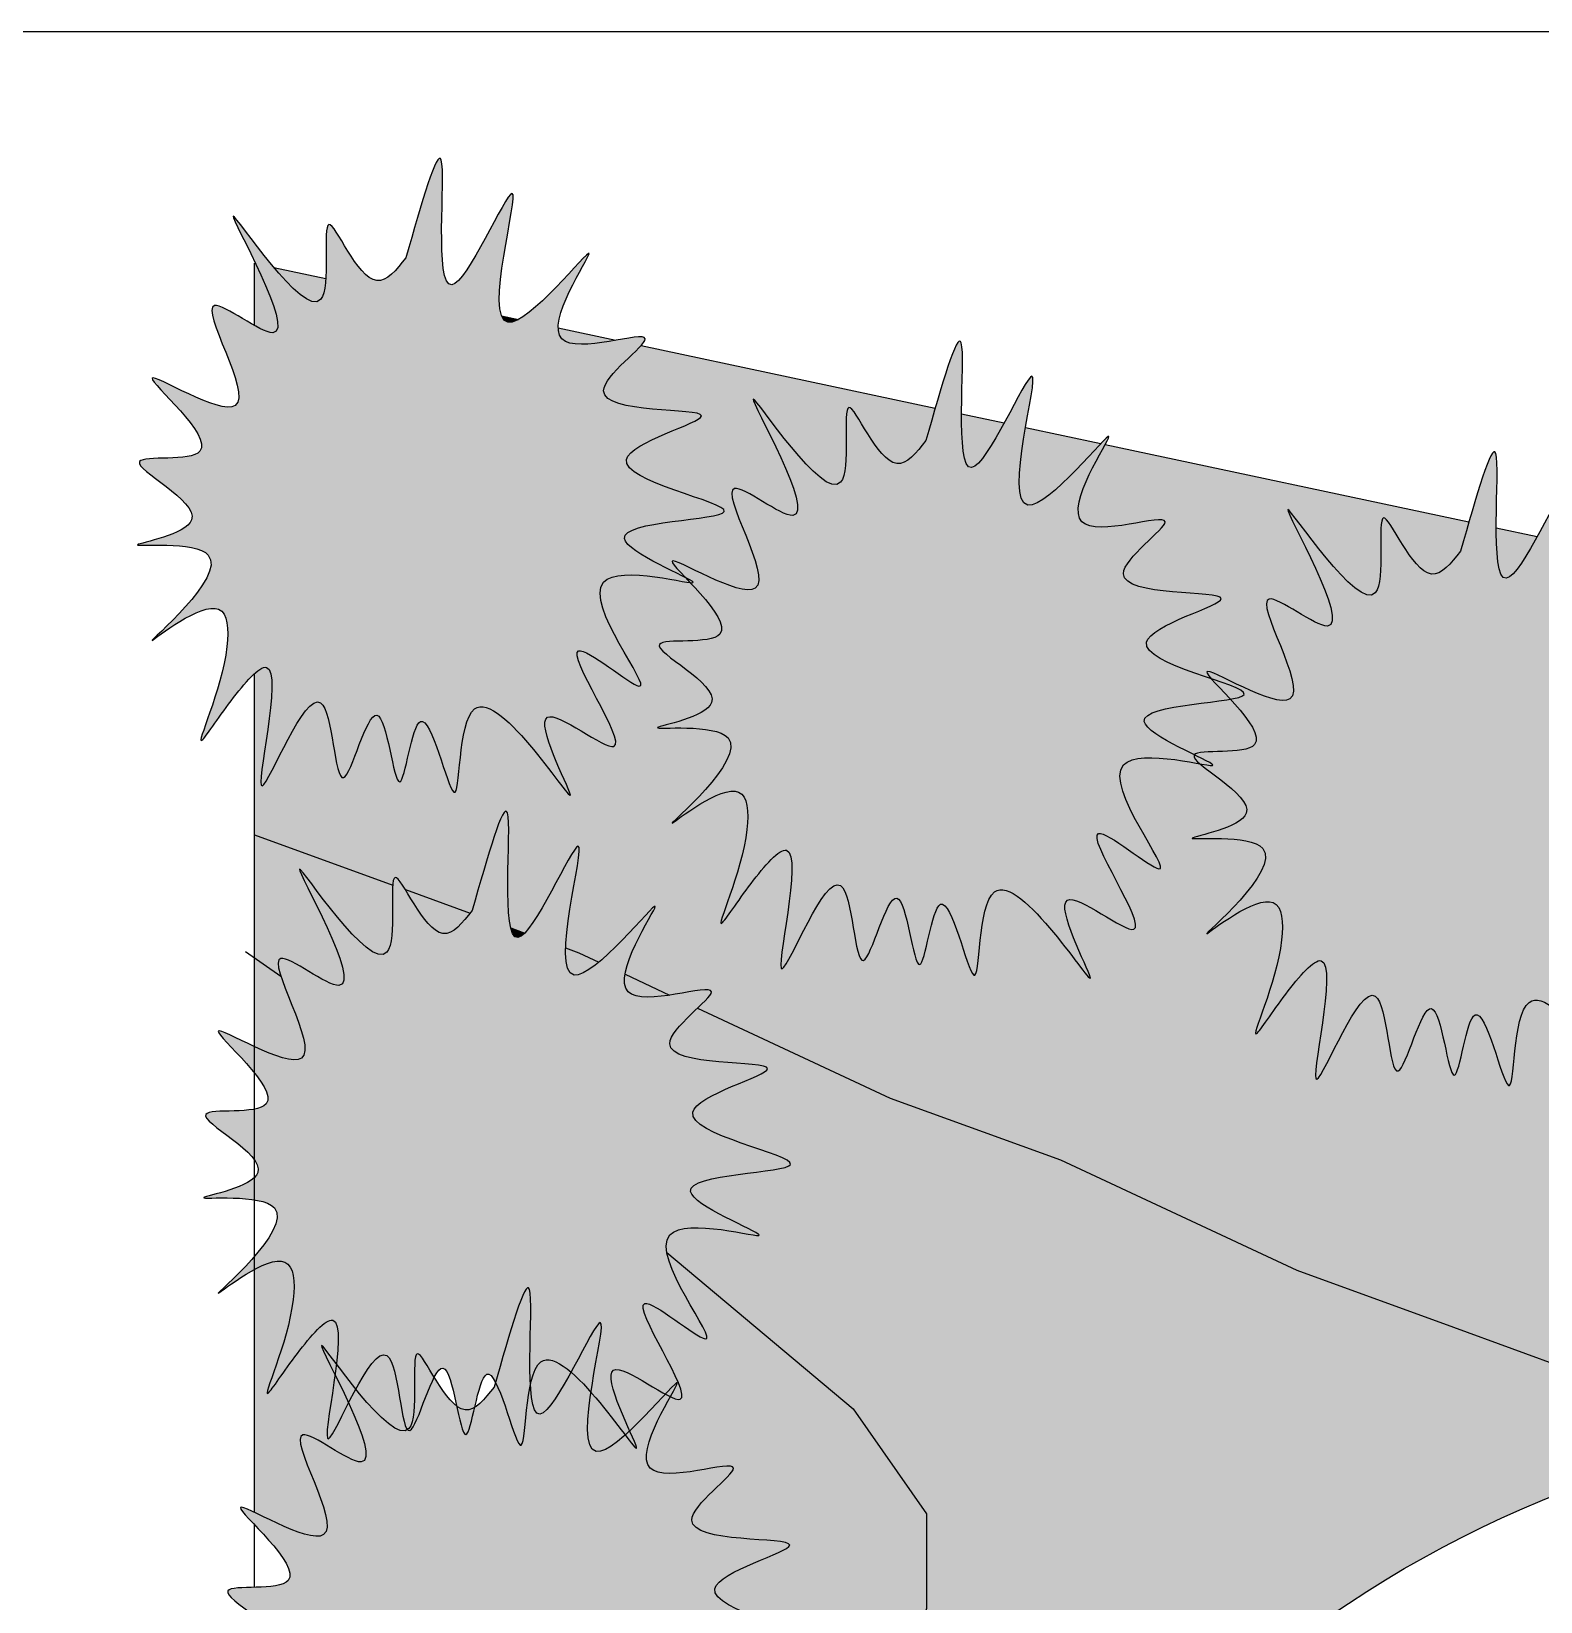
# Model space of a CAD drawing. Header units: metres. Extents: x 1203 to 2640, y 535 to 1122.
# Drawn here: x 1230.22 to 1250.33, y 644.29 to 665.2 of the extents above; entities that cross this region are included whole.
import ezdxf

# ---------------------------------------------------------------- set-up
doc = ezdxf.new("R2010")
doc.units = ezdxf.units.M
doc.layers.add('Layer1', color=105, linetype='Continuous')
doc.layers.add('line work', color=7, linetype='Continuous')
picture_1 = doc.add_image_def('image1.png', size_in_pixel=(941, 730))

msp = doc.modelspace()

# ---------------------------------------------------------------- hatches: boundary and pattern name
at = {"layer": 'line work', "lineweight": -3}
h = msp.add_hatch(color=256, dxfattribs=at)
h.dxf.hatch_style = 1
h.set_gradient(color1=(76, 153, 0), color2=(88, 186, 72))
edge = h.paths.add_edge_path()
edge.add_spline(control_points=[(1235.209, 662.188), (1235.418, 662.921), (1235.879, 664.535), (1235.442, 660.49), (1237.136, 664.454), (1235.845, 660.023), (1238.336, 663.19), (1236.529, 660.543), (1239.106, 661.495), (1236.989, 660.037), (1240.257, 660.279), (1236.979, 659.413), (1240.819, 658.688), (1237.046, 658.693), (1239.967, 657.541), (1236.828, 658.478), (1239.09, 655.739), (1236.79, 657.697), (1238.731, 654.914), (1236.548, 656.715), (1238.058, 653.858), (1235.817, 657.5), (1235.988, 654.09), (1235.38, 656.856), (1235.115, 654.407), (1234.876, 656.941), (1234.271, 654.389), (1234.216, 657.346), (1232.847, 653.768), (1233.743, 657.316), (1232.859, 656.293), (1232.221, 655.314), (1232.896, 656.706), (1232.802, 657.863), (1231.014, 656.428), (1233.557, 658.558), (1230.921, 658.259), (1233.097, 658.646), (1230.92, 659.682), (1233.229, 659.332), (1230.965, 661.213), (1233.774, 659.422), (1232.012, 662.212), (1234.203, 660.421), (1232.02, 664.194), (1234.408, 660.499), (1233.977, 663.404), (1234.7, 661.547), (1235.081, 662.028), (1235.209, 662.188)], knot_values=[0, 0, 0, 0, 1.384531, 3.052251, 4.512271, 6.230514, 7.646267, 8.837739, 9.946582, 10.833662, 12.178284, 13.333393, 14.808876, 16.18735, 17.271419, 18.463426, 19.926367, 20.858036, 22.216554, 23.184687, 24.253958, 25.961528, 27.103648, 28.144637, 28.994401, 29.931759, 30.873696, 31.916448, 33.269246, 34.849071, 35.495987, 36.149892, 37.43998, 37.950747, 38.930304, 40.29043, 41.243068, 42.036768, 43.076867, 43.892621, 45.052961, 46.218807, 47.576959, 48.432607, 50.070744, 51.677962, 52.681278, 53.664047, 54.157458, 54.157458, 54.157458, 54.157458], degree=3, periodic=0)
at = {"layer": 'line work', "lineweight": -3, "true_color": 0x136734}
h = msp.add_hatch(color=116, dxfattribs=at)
h.dxf.hatch_style = 1
edge = h.paths.add_edge_path()
edge.add_spline(control_points=[(1233.193, 661.285), (1233.292, 661.23), (1233.673, 661.053), (1233.41, 661.687), (1233.207, 662.112)], knot_values=[48.15077, 48.15077, 48.15077, 48.15077, 48.432607, 49.358906, 49.358906, 49.358906, 49.358906], degree=3, periodic=0)
edge.add_line((1233.207, 662.112), (1233.193, 662.115))
edge.add_line((1233.193, 662.115), (1233.193, 661.285))
h = msp.add_hatch(color=116, dxfattribs=at)
h.dxf.hatch_style = 1
edge = h.paths.add_edge_path()
edge.add_spline(control_points=[(1233.449, 662.061), (1233.699, 661.763), (1234.065, 661.41), (1234.134, 661.788), (1234.142, 661.913)], knot_values=[50.908094, 50.908094, 50.908094, 50.908094, 51.677962, 51.974931, 51.974931, 51.974931, 51.974931], degree=3, periodic=0)
edge.add_line((1234.142, 661.913), (1233.449, 662.061))
at = {"layer": 'line work', "lineweight": -3}
h = msp.add_hatch(color=256, dxfattribs=at)
h.dxf.hatch_style = 1
h.set_gradient(color1=(76, 153, 0), color2=(88, 186, 72))
edge = h.paths.add_edge_path()
edge.add_spline(control_points=[(1242.137, 659.753), (1242.345, 660.485), (1242.806, 662.1), (1242.37, 658.054), (1244.063, 662.018), (1242.773, 657.588), (1245.263, 660.754), (1243.457, 658.108), (1246.034, 659.059), (1243.916, 657.601), (1247.184, 657.843), (1243.907, 656.977), (1247.746, 656.252), (1243.973, 656.257), (1246.894, 655.106), (1243.756, 656.042), (1246.017, 653.304), (1243.718, 655.262), (1245.659, 652.479), (1243.475, 654.28), (1244.985, 651.423), (1242.745, 655.064), (1242.916, 651.654), (1242.308, 654.42), (1242.043, 651.972), (1241.804, 654.506), (1241.199, 651.953), (1241.144, 654.91), (1239.775, 651.333), (1240.67, 654.88), (1239.786, 653.858), (1239.149, 652.878), (1239.824, 654.271), (1239.73, 655.428), (1237.942, 653.993), (1240.485, 656.123), (1237.849, 655.823), (1240.024, 656.21), (1237.847, 657.246), (1240.156, 656.896), (1237.892, 658.777), (1240.701, 656.986), (1238.94, 659.776), (1241.131, 657.985), (1238.947, 661.758), (1241.335, 658.063), (1240.905, 660.969), (1241.627, 659.111), (1242.009, 659.592), (1242.137, 659.753)], knot_values=[0, 0, 0, 0, 1.384531, 3.052251, 4.512271, 6.230514, 7.646267, 8.837739, 9.946582, 10.833662, 12.178284, 13.333393, 14.808876, 16.18735, 17.271419, 18.463426, 19.926367, 20.858036, 22.216554, 23.184687, 24.253958, 25.961528, 27.103648, 28.144637, 28.994401, 29.931759, 30.873696, 31.916448, 33.269246, 34.849071, 35.495987, 36.149892, 37.43998, 37.950747, 38.930304, 40.29043, 41.243068, 42.036768, 43.076867, 43.892621, 45.052961, 46.218807, 47.576959, 48.432607, 50.070744, 51.677962, 52.681278, 53.664047, 54.157458, 54.157458, 54.157458, 54.157458], degree=3, periodic=0)
at = {"layer": 'line work', "lineweight": -3, "true_color": 0x136734}
h = msp.add_hatch(color=116, dxfattribs=at)
h.dxf.hatch_style = 1
edge = h.paths.add_edge_path()
edge.add_spline(control_points=[(1242.137, 659.753), (1242.178, 659.899), (1242.22, 660.045), (1242.26, 660.184)], knot_values=[0, 0, 0, 0, 0.276447, 0.276447, 0.276447, 0.276447], degree=3, periodic=0)
edge.add_line((1242.26, 660.184), (1238.342, 661.019))
edge.add_spline(control_points=[(1238.342, 661.019), (1238.201, 660.863), (1237.16, 660.05), (1240.257, 660.279), (1236.979, 659.413), (1240.819, 658.688), (1237.256, 658.692), (1238.697, 658.049), (1238.932, 657.93)], knot_values=[10.123843, 10.123843, 10.123843, 10.123843, 10.833662, 12.178284, 13.333393, 14.808876, 16.18735, 17.051408, 17.051408, 17.051408, 17.051408], degree=3, periodic=0)
edge.add_spline(control_points=[(1238.932, 657.93), (1238.826, 658.041), (1238.497, 658.392), (1240.701, 656.986), (1238.94, 659.776), (1241.131, 657.985), (1238.947, 661.758), (1241.335, 658.063), (1240.905, 660.969), (1241.627, 659.111), (1242.009, 659.592), (1242.137, 659.753)], knot_values=[44.686257, 44.686257, 44.686257, 44.686257, 45.052961, 46.218807, 47.576959, 48.432607, 50.070744, 51.677962, 52.681278, 53.664047, 54.157458, 54.157458, 54.157458, 54.157458], degree=3, periodic=0)
h = msp.add_hatch(color=116, dxfattribs=at)
h.dxf.hatch_style = 1
edge = h.paths.add_edge_path()
edge.add_spline(control_points=[(1236.483, 661.415), (1236.501, 661.367), (1236.555, 661.308), (1236.653, 661.337), (1236.707, 661.367)], knot_values=[6.023968, 6.023968, 6.023968, 6.023968, 6.230514, 6.427979, 6.427979, 6.427979, 6.427979], degree=3, periodic=0)
edge.add_line((1236.707, 661.367), (1236.483, 661.415))
h = msp.add_hatch(color=116, dxfattribs=at)
h.dxf.hatch_style = 1
edge = h.paths.add_edge_path()
edge.add_spline(control_points=[(1237.238, 661.254), (1237.239, 661.194), (1237.303, 660.975), (1237.734, 661.043), (1238.005, 661.09)], knot_values=[8.65168, 8.65168, 8.65168, 8.65168, 8.837739, 9.458745, 9.458745, 9.458745, 9.458745], degree=3, periodic=0)
edge.add_line((1238.005, 661.09), (1237.238, 661.254))
at = {"layer": 'line work', "lineweight": -3}
h = msp.add_hatch(color=256, dxfattribs=at)
h.dxf.hatch_style = 1
h.set_gradient(color1=(76, 153, 0), color2=(88, 186, 72))
edge = h.paths.add_edge_path()
edge.add_spline(control_points=[(1249.26, 658.28), (1249.469, 659.013), (1249.93, 660.627), (1249.493, 656.582), (1251.187, 660.546), (1249.896, 656.115), (1252.387, 659.282), (1250.58, 656.635), (1253.157, 657.587), (1251.04, 656.129), (1254.308, 656.371), (1251.03, 655.505), (1254.87, 654.78), (1251.097, 654.785), (1254.018, 653.633), (1250.879, 654.57), (1253.141, 651.831), (1250.841, 653.789), (1252.782, 651.006), (1250.599, 652.807), (1252.109, 649.95), (1249.868, 653.592), (1250.039, 650.181), (1249.431, 652.948), (1249.166, 650.499), (1248.928, 653.033), (1248.322, 650.481), (1248.267, 653.438), (1246.898, 649.86), (1247.794, 653.408), (1246.91, 652.385), (1246.272, 651.406), (1246.947, 652.798), (1246.853, 653.955), (1245.065, 652.52), (1247.609, 654.65), (1244.972, 654.351), (1247.148, 654.738), (1244.971, 655.774), (1247.28, 655.424), (1245.016, 657.305), (1247.825, 655.514), (1246.064, 658.304), (1248.254, 656.513), (1246.071, 660.286), (1248.459, 656.591), (1248.029, 659.496), (1248.751, 657.639), (1249.133, 658.12), (1249.26, 658.28)], knot_values=[0, 0, 0, 0, 1.384531, 3.052251, 4.512271, 6.230514, 7.646267, 8.837739, 9.946582, 10.833662, 12.178284, 13.333393, 14.808876, 16.18735, 17.271419, 18.463426, 19.926367, 20.858036, 22.216554, 23.184687, 24.253958, 25.961528, 27.103648, 28.144637, 28.994401, 29.931759, 30.873696, 31.916448, 33.269246, 34.849071, 35.495987, 36.149892, 37.43998, 37.950747, 38.930304, 40.29043, 41.243068, 42.036768, 43.076867, 43.892621, 45.052961, 46.218807, 47.576959, 48.432607, 50.070744, 51.677962, 52.681278, 53.664047, 54.157458, 54.157458, 54.157458, 54.157458], degree=3, periodic=0)
at = {"layer": 'line work', "lineweight": -3, "true_color": 0x136734}
h = msp.add_hatch(color=116, dxfattribs=at)
h.dxf.hatch_style = 1
edge = h.paths.add_edge_path()
edge.add_spline(control_points=[(1249.26, 658.28), (1249.298, 658.412), (1249.335, 658.544), (1249.372, 658.67)], knot_values=[0, 0, 0, 0, 0.248833, 0.248833, 0.248833, 0.248833], degree=3, periodic=0)
edge.add_line((1249.372, 658.67), (1244.525, 659.702))
edge.add_spline(control_points=[(1244.525, 659.702), (1244.388, 659.454), (1243.635, 658.173), (1246.034, 659.059), (1243.916, 657.601), (1247.184, 657.843), (1244.382, 657.103), (1245.548, 656.715), (1245.941, 656.58)], knot_values=[7.866299, 7.866299, 7.866299, 7.866299, 8.837739, 9.946582, 10.833662, 12.178284, 13.333393, 14.232904, 14.232904, 14.232904, 14.232904], degree=3, periodic=0)
edge.add_spline(control_points=[(1245.941, 656.58), (1245.899, 656.628), (1245.738, 656.844), (1247.825, 655.514), (1246.064, 658.304), (1248.254, 656.513), (1246.071, 660.286), (1248.459, 656.591), (1248.029, 659.496), (1248.751, 657.639), (1249.133, 658.12), (1249.26, 658.28)], knot_values=[44.839995, 44.839995, 44.839995, 44.839995, 45.052961, 46.218807, 47.576959, 48.432607, 50.070744, 51.677962, 52.681278, 53.664047, 54.157458, 54.157458, 54.157458, 54.157458], degree=3, periodic=0)
h = msp.add_hatch(color=116, dxfattribs=at)
h.dxf.hatch_style = 1
edge = h.paths.add_edge_path()
edge.add_spline(control_points=[(1242.613, 660.109), (1242.611, 659.726), (1242.65, 659.074), (1243.019, 659.695), (1243.18, 659.988)], knot_values=[2.239372, 2.239372, 2.239372, 2.239372, 3.052251, 3.763198, 3.763198, 3.763198, 3.763198], degree=3, periodic=0)
edge.add_line((1243.18, 659.988), (1242.613, 660.109))
h = msp.add_hatch(color=116, dxfattribs=at)
h.dxf.hatch_style = 1
edge = h.paths.add_edge_path()
edge.add_spline(control_points=[(1243.465, 659.928), (1243.385, 659.463), (1243.231, 658.317), (1244.238, 659.47), (1244.468, 659.714)], knot_values=[5.266462, 5.266462, 5.266462, 5.266462, 6.230514, 7.327444, 7.327444, 7.327444, 7.327444], degree=3, periodic=0)
edge.add_line((1244.468, 659.714), (1243.465, 659.928))
h = msp.add_hatch(color=116, dxfattribs=at)
h.dxf.hatch_style = 1
edge = h.paths.add_edge_path()
edge.add_spline(control_points=[(1249.736, 658.592), (1249.736, 658.227), (1249.78, 657.628), (1250.127, 658.197), (1250.282, 658.476)], knot_values=[2.270945, 2.270945, 2.270945, 2.270945, 3.052251, 3.731027, 3.731027, 3.731027, 3.731027], degree=3, periodic=0)
edge.add_line((1250.282, 658.476), (1249.736, 658.592))
at = {"layer": 'line work', "lineweight": -3, "true_color": 0x90e203}
h = msp.add_hatch(color=62, dxfattribs=at)
h.dxf.hatch_style = 1
edge = h.paths.add_edge_path()
edge.add_line((1241.061, 633.979), (1241.058, 633.984))
edge.add_line((1241.058, 633.984), (1237.512, 633.984))
edge.add_spline(control_points=[(1237.512, 633.984), (1237.545, 633.91), (1237.752, 633.43), (1235.994, 636.287), (1236.165, 632.877), (1235.557, 635.643), (1235.292, 633.194), (1235.053, 635.729), (1234.448, 633.176), (1234.393, 636.133), (1233.023, 632.556), (1233.919, 636.103), (1233.035, 635.081), (1232.398, 634.101), (1233.072, 635.493), (1232.979, 636.65), (1231.191, 635.216), (1233.734, 637.346), (1231.098, 637.046), (1233.273, 637.433), (1231.096, 638.469), (1233.405, 638.119), (1231.141, 640), (1233.95, 638.209), (1232.189, 640.999), (1234.38, 639.208), (1232.196, 642.981), (1234.584, 639.286), (1234.154, 642.192), (1234.876, 640.334), (1235.258, 640.815), (1235.385, 640.976)], knot_values=[24.028606, 24.028606, 24.028606, 24.028606, 24.253958, 25.961528, 27.103648, 28.144637, 28.994401, 29.931759, 30.873696, 31.916448, 33.269246, 34.849071, 35.495987, 36.149892, 37.43998, 37.950747, 38.930304, 40.29043, 41.243068, 42.036768, 43.076867, 43.892621, 45.052961, 46.218807, 47.576959, 48.432607, 50.070744, 51.677962, 52.681278, 53.664047, 54.157458, 54.157458, 54.157458, 54.157458], degree=3, periodic=0)
edge.add_spline(control_points=[(1235.385, 640.976), (1235.594, 641.708), (1236.055, 643.323), (1235.619, 639.277), (1237.312, 643.241), (1236.022, 638.81), (1238.512, 641.977), (1236.706, 639.33), (1239.283, 640.282), (1237.165, 638.824), (1240.433, 639.066), (1237.156, 638.2), (1240.995, 637.475), (1237.222, 637.48), (1240.143, 636.328), (1237.28, 637.183), (1238.325, 635.698), (1238.475, 635.399)], knot_values=[0, 0, 0, 0, 1.384531, 3.052251, 4.512271, 6.230514, 7.646267, 8.837739, 9.946582, 10.833662, 12.178284, 13.333393, 14.808876, 16.18735, 17.271419, 18.463426, 19.598324, 19.598324, 19.598324, 19.598324], degree=3, periodic=0)
edge.add_spline(control_points=[(1238.267, 635.399), (1238.367, 635.33), (1238.545, 635.216), (1238.519, 635.313), (1238.475, 635.399)], knot_values=[19.598324, 19.598324, 19.598324, 19.598324, 19.895937, 20.22398, 20.22398, 20.22398, 20.22398], degree=3, periodic=0)
edge.add_line((1238.475, 635.399), (1238.946, 635.399))
edge.add_line((1238.946, 635.399), (1240.156, 638.725))
edge.add_line((1240.156, 638.725), (1241.636, 642.788))
edge.add_line((1241.636, 642.788), (1242.147, 644.194))
edge.add_line((1242.147, 644.194), (1242.147, 645.457))
edge.add_line((1242.147, 645.457), (1241.169, 646.854))
edge.add_line((1241.169, 646.854), (1238.685, 648.938))
edge.add_spline(control_points=[(1238.685, 648.938), (1238.761, 648.503), (1239.809, 647.181), (1237.673, 649.001), (1239.613, 646.218), (1237.43, 648.019), (1238.94, 645.162), (1236.699, 648.803), (1236.87, 645.393), (1236.262, 648.159), (1235.997, 645.711), (1235.759, 648.245), (1235.153, 645.692), (1235.098, 648.649), (1233.729, 645.072), (1234.625, 648.619), (1233.741, 647.597), (1233.103, 646.617), (1233.778, 648.01), (1233.684, 649.167), (1231.896, 647.732), (1234.44, 649.862), (1231.803, 649.562), (1233.979, 649.949), (1231.802, 650.985), (1234.111, 650.635), (1231.847, 652.516), (1234.656, 650.725), (1232.895, 653.515), (1235.085, 651.724), (1232.902, 655.497), (1235.29, 651.802), (1234.86, 654.708), (1235.582, 652.85), (1235.964, 653.331), (1236.091, 653.492)], knot_values=[18.729075, 18.729075, 18.729075, 18.729075, 19.926367, 20.858036, 22.216554, 23.184687, 24.253958, 25.961528, 27.103648, 28.144637, 28.994401, 29.931759, 30.873696, 31.916448, 33.269246, 34.849071, 35.495987, 36.149892, 37.43998, 37.950747, 38.930304, 40.29043, 41.243068, 42.036768, 43.076867, 43.892621, 45.052961, 46.218807, 47.576959, 48.432607, 50.070744, 51.677962, 52.681278, 53.664047, 54.157458, 54.157458, 54.157458, 54.157458], degree=3, periodic=0)
edge.add_spline(control_points=[(1236.091, 653.492), (1236.3, 654.224), (1236.761, 655.839), (1236.324, 651.793), (1238.018, 655.757), (1236.727, 651.327), (1239.062, 654.296), (1238.183, 652.98), (1238.128, 652.644)], knot_values=[0, 0, 0, 0, 1.384531, 3.052251, 4.512271, 6.230514, 7.646267, 8.567948, 8.567948, 8.567948, 8.567948], degree=3, periodic=0)
edge.add_line((1238.128, 652.644), (1238.722, 652.367))
edge.add_spline(control_points=[(1238.722, 652.367), (1239.001, 652.408), (1239.43, 652.518), (1239.198, 652.291), (1239.094, 652.193)], knot_values=[9.33645, 9.33645, 9.33645, 9.33645, 9.946582, 10.292538, 10.292538, 10.292538, 10.292538], degree=3, periodic=0)
edge.add_line((1239.094, 652.193), (1241.663, 650.995))
edge.add_line((1241.663, 650.995), (1243.929, 650.17))
edge.add_line((1243.929, 650.17), (1247.077, 648.703))
edge.add_line((1247.077, 648.703), (1249.168, 647.941))
edge.add_line((1249.168, 647.941), (1250.723, 647.376))
edge.add_line((1250.723, 647.376), (1253.387, 647.143))
edge.add_line((1253.387, 647.143), (1255.159, 647.298))
edge.add_line((1255.159, 647.298), (1257.741, 647.524))
edge.add_line((1257.741, 647.524), (1260.38, 647.989))
edge.add_line((1260.38, 647.989), (1264.684, 648.748))
edge.add_line((1264.684, 648.748), (1265.969, 649.092))
edge.add_spline(control_points=[(1265.969, 649.092), (1265.693, 649.454), (1264.549, 651.012), (1264.7, 647.991), (1264.092, 650.758), (1263.827, 648.309), (1263.589, 650.843), (1262.983, 648.291), (1262.928, 651.248), (1261.559, 647.67), (1262.455, 651.217), (1261.571, 650.195), (1260.933, 649.215), (1261.608, 650.608), (1261.514, 651.765), (1259.726, 650.33), (1262.27, 652.46), (1259.633, 652.161), (1261.809, 652.548), (1259.632, 653.583), (1261.941, 653.233), (1259.677, 655.115), (1262.486, 653.324), (1260.725, 656.113), (1262.915, 654.322), (1260.732, 658.095), (1263.12, 654.401), (1262.69, 657.306), (1263.412, 655.449), (1263.794, 655.929), (1263.921, 656.09)], knot_values=[24.698138, 24.698138, 24.698138, 24.698138, 25.961528, 27.103648, 28.144637, 28.994401, 29.931759, 30.873696, 31.916448, 33.269246, 34.849071, 35.495987, 36.149892, 37.43998, 37.950747, 38.930304, 40.29043, 41.243068, 42.036768, 43.076867, 43.892621, 45.052961, 46.218807, 47.576959, 48.432607, 50.070744, 51.677962, 52.681278, 53.664047, 54.157458, 54.157458, 54.157458, 54.157458], degree=3, periodic=0)
edge.add_spline(control_points=[(1263.921, 656.09), (1264.13, 656.822), (1264.591, 658.437), (1264.154, 654.392), (1265.848, 658.355), (1264.557, 653.925), (1267.048, 657.092), (1265.242, 654.445), (1267.818, 655.396), (1265.701, 653.939), (1268.969, 654.181), (1265.691, 653.315), (1269.531, 652.589), (1265.758, 652.594), (1268.679, 651.443), (1265.54, 652.38), (1267.802, 649.641), (1265.502, 651.599), (1267.443, 648.816), (1265.413, 650.491), (1265.918, 649.391), (1266.042, 649.112)], knot_values=[0, 0, 0, 0, 1.384531, 3.052251, 4.512271, 6.230514, 7.646267, 8.837739, 9.946582, 10.833662, 12.178284, 13.333393, 14.808876, 16.18735, 17.271419, 18.463426, 19.926367, 20.858036, 22.216554, 23.184687, 24.015311, 24.015311, 24.015311, 24.015311], degree=3, periodic=0)
edge.add_line((1266.042, 649.112), (1269.093, 649.929))
edge.add_spline(control_points=[(1269.093, 649.929), (1268.897, 649.932), (1268.444, 649.898), (1270.217, 650.214), (1268.04, 651.249), (1270.349, 650.899), (1268.085, 652.781), (1270.894, 650.99), (1269.133, 653.779), (1271.324, 651.989), (1269.14, 655.761), (1271.528, 652.067), (1271.098, 654.972), (1271.82, 653.115), (1272.202, 653.596), (1272.33, 653.756)], knot_values=[40.805707, 40.805707, 40.805707, 40.805707, 41.243068, 42.036768, 43.076867, 43.892621, 45.052961, 46.218807, 47.576959, 48.432607, 50.070744, 51.677962, 52.681278, 53.664047, 54.157458, 54.157458, 54.157458, 54.157458], degree=3, periodic=0)
edge.add_spline(control_points=[(1272.33, 653.756), (1272.538, 654.489), (1272.999, 656.103), (1272.563, 652.058), (1274.256, 656.021), (1272.966, 651.591), (1275.456, 654.758), (1273.65, 652.111), (1276.227, 653.062), (1274.453, 651.841), (1275.427, 651.754), (1275.801, 651.727)], knot_values=[0, 0, 0, 0, 1.384531, 3.052251, 4.512271, 6.230514, 7.646267, 8.837739, 9.946582, 10.833662, 11.636478, 11.636478, 11.636478, 11.636478], degree=3, periodic=0)
edge.add_spline(control_points=[(1275.801, 651.727), (1276.053, 651.708), (1276.715, 651.672), (1274.1, 650.981), (1277.939, 650.255), (1274.166, 650.261), (1277.087, 649.109), (1273.949, 650.046), (1276.21, 647.307), (1273.911, 649.265), (1275.852, 646.482), (1273.668, 648.283), (1275.178, 645.426), (1272.938, 649.068), (1273.109, 645.657), (1272.501, 648.424), (1272.236, 645.975), (1271.997, 648.509), (1271.392, 645.957), (1271.337, 648.914), (1269.967, 645.336), (1270.863, 648.883), (1269.979, 647.861), (1269.342, 646.881), (1270.017, 648.274), (1269.923, 649.431), (1268.135, 647.996), (1270.34, 649.843), (1269.323, 649.926), (1269.093, 649.929)], knot_values=[11.636478, 11.636478, 11.636478, 11.636478, 12.178284, 13.333393, 14.808876, 16.18735, 17.271419, 18.463426, 19.926367, 20.858036, 22.216554, 23.184687, 24.253958, 25.961528, 27.103648, 28.144637, 28.994401, 29.931759, 30.873696, 31.916448, 33.269246, 34.849071, 35.495987, 36.149892, 37.43998, 37.950747, 38.930304, 40.29043, 40.805707, 40.805707, 40.805707, 40.805707], degree=3, periodic=0)
edge.add_line((1274.533, 646.57), (1253.507, 646.57))
edge.add_arc((1256.273, 631.389), 15.431, 100.3257, 170.3385)
at = {"layer": 'line work', "lineweight": -3, "true_color": 0x136734}
h = msp.add_hatch(color=116, dxfattribs=at)
h.dxf.hatch_style = 1
edge = h.paths.add_edge_path()
edge.add_line((1247.077, 648.703), (1249.168, 647.941))
edge.add_line((1249.168, 647.941), (1250.723, 647.376))
edge.add_line((1250.723, 647.376), (1253.387, 647.143))
edge.add_line((1253.387, 647.143), (1255.159, 647.298))
edge.add_line((1255.159, 647.298), (1257.741, 647.524))
edge.add_line((1257.741, 647.524), (1260.38, 647.989))
edge.add_line((1260.38, 647.989), (1264.684, 648.748))
edge.add_line((1264.684, 648.748), (1265.969, 649.092))
edge.add_spline(control_points=[(1265.969, 649.092), (1265.693, 649.454), (1264.549, 651.012), (1264.7, 647.991), (1264.092, 650.758), (1263.827, 648.309), (1263.589, 650.843), (1262.983, 648.291), (1262.928, 651.248), (1261.559, 647.67), (1262.455, 651.217), (1261.571, 650.195), (1260.933, 649.215), (1261.608, 650.608), (1261.514, 651.765), (1259.726, 650.33), (1262.27, 652.46), (1259.633, 652.161), (1261.475, 652.488), (1260.844, 652.956), (1260.624, 653.12)], knot_values=[24.698138, 24.698138, 24.698138, 24.698138, 25.961528, 27.103648, 28.144637, 28.994401, 29.931759, 30.873696, 31.916448, 33.269246, 34.849071, 35.495987, 36.149892, 37.43998, 37.950747, 38.930304, 40.29043, 41.243068, 42.036768, 42.649985, 42.649985, 42.649985, 42.649985], degree=3, periodic=0)
edge.add_spline(control_points=[(1260.624, 653.12), (1260.298, 653.045), (1258.508, 652.984), (1261.251, 651.902), (1258.113, 652.839), (1260.374, 650.1), (1258.075, 652.058), (1260.015, 649.275), (1257.832, 651.077), (1259.342, 648.219), (1257.101, 651.861), (1257.273, 648.451), (1256.665, 651.217), (1256.399, 648.768), (1256.161, 651.302), (1255.556, 648.75), (1255.501, 651.707), (1254.131, 648.13), (1255.027, 651.677), (1254.143, 650.655), (1253.506, 649.675), (1254.18, 651.067), (1254.087, 652.224), (1252.299, 650.789), (1254.842, 652.919), (1252.206, 652.62), (1254.381, 653.007), (1252.204, 654.043), (1254.317, 653.722), (1253.41, 654.593), (1253.202, 654.818)], knot_values=[15.03164, 15.03164, 15.03164, 15.03164, 16.18735, 17.271419, 18.463426, 19.926367, 20.858036, 22.216554, 23.184687, 24.253958, 25.961528, 27.103648, 28.144637, 28.994401, 29.931759, 30.873696, 31.916448, 33.269246, 34.849071, 35.495987, 36.149892, 37.43998, 37.950747, 38.930304, 40.29043, 41.243068, 42.036768, 43.076867, 43.892621, 44.796391, 44.796391, 44.796391, 44.796391], degree=3, periodic=0)
edge.add_spline(control_points=[(1253.202, 654.818), (1252.802, 654.762), (1251.418, 654.658), (1254.018, 653.633), (1250.879, 654.57), (1253.141, 651.831), (1250.841, 653.789), (1252.782, 651.006), (1250.599, 652.807), (1252.109, 649.95), (1249.868, 653.592), (1250.039, 650.181), (1249.431, 652.948), (1249.166, 650.499), (1248.928, 653.033), (1248.322, 650.481), (1248.267, 653.438), (1246.898, 649.86), (1247.794, 653.408), (1246.91, 652.385), (1246.272, 651.406), (1246.947, 652.798), (1246.853, 653.955), (1245.065, 652.52), (1247.609, 654.65), (1244.972, 654.351), (1246.961, 654.705), (1245.983, 655.276), (1245.787, 655.448)], knot_values=[15.210316, 15.210316, 15.210316, 15.210316, 16.18735, 17.271419, 18.463426, 19.926367, 20.858036, 22.216554, 23.184687, 24.253958, 25.961528, 27.103648, 28.144637, 28.994401, 29.931759, 30.873696, 31.916448, 33.269246, 34.849071, 35.495987, 36.149892, 37.43998, 37.950747, 38.930304, 40.29043, 41.243068, 42.036768, 42.838289, 42.838289, 42.838289, 42.838289], degree=3, periodic=0)
edge.add_spline(control_points=[(1245.787, 655.448), (1245.494, 655.5), (1243.962, 655.792), (1246.017, 653.304), (1243.718, 655.262), (1245.659, 652.479), (1243.475, 654.28), (1244.985, 651.423), (1242.745, 655.064), (1242.916, 651.654), (1242.308, 654.42), (1242.043, 651.972), (1241.804, 654.506), (1241.199, 651.953), (1241.144, 654.91), (1239.775, 651.333), (1240.67, 654.88), (1239.786, 653.858), (1239.149, 652.878), (1239.824, 654.271), (1239.73, 655.428), (1237.942, 653.993), (1240.485, 656.123), (1237.849, 655.823), (1240.024, 656.21), (1237.847, 657.246), (1239.821, 656.947), (1239.219, 657.624), (1238.996, 657.862)], knot_values=[17.598712, 17.598712, 17.598712, 17.598712, 18.463426, 19.926367, 20.858036, 22.216554, 23.184687, 24.253958, 25.961528, 27.103648, 28.144637, 28.994401, 29.931759, 30.873696, 31.916448, 33.269246, 34.849071, 35.495987, 36.149892, 37.43998, 37.950747, 38.930304, 40.29043, 41.243068, 42.036768, 43.076867, 43.892621, 44.61489, 44.61489, 44.61489, 44.61489], degree=3, periodic=0)
edge.add_spline(control_points=[(1238.996, 657.862), (1238.811, 657.881), (1236.926, 658.36), (1239.09, 655.739), (1236.79, 657.697), (1238.731, 654.914), (1236.548, 656.715), (1238.058, 653.858), (1235.817, 657.5), (1235.988, 654.09), (1235.38, 656.856), (1235.115, 654.407), (1234.876, 656.941), (1234.271, 654.389), (1234.216, 657.346), (1232.847, 653.768), (1233.647, 656.937), (1233.258, 656.708), (1233.193, 656.65)], knot_values=[17.425699, 17.425699, 17.425699, 17.425699, 18.463426, 19.926367, 20.858036, 22.216554, 23.184687, 24.253958, 25.961528, 27.103648, 28.144637, 28.994401, 29.931759, 30.873696, 31.916448, 33.269246, 34.849071, 35.113524, 35.113524, 35.113524, 35.113524], degree=3, periodic=0)
edge.add_line((1233.193, 656.65), (1233.193, 654.503))
edge.add_line((1233.193, 654.503), (1235.033, 653.833))
edge.add_spline(control_points=[(1235.033, 653.833), (1235.038, 653.892), (1235.061, 653.988), (1235.141, 653.872), (1235.202, 653.772)], knot_values=[52.47423, 52.47423, 52.47423, 52.47423, 52.681278, 52.994362, 52.994362, 52.994362, 52.994362], degree=3, periodic=0)
edge.add_line((1235.202, 653.772), (1236.064, 653.458))
edge.add_spline(control_points=[(1236.064, 653.458), (1236.073, 653.469), (1236.082, 653.48), (1236.091, 653.492)], knot_values=[54.122822, 54.122822, 54.122822, 54.122822, 54.157458, 54.157458, 54.157458, 54.157458], degree=3, periodic=0)
edge.add_spline(control_points=[(1236.091, 653.492), (1236.3, 654.224), (1236.713, 655.671), (1236.519, 653.624), (1236.605, 653.261)], knot_values=[0, 0, 0, 0, 1.384531, 2.73489, 2.73489, 2.73489, 2.73489], degree=3, periodic=0)
edge.add_line((1236.605, 653.261), (1236.793, 653.193))
edge.add_spline(control_points=[(1236.793, 653.193), (1237.03, 653.441), (1237.814, 655.23), (1237.352, 653.499), (1237.337, 652.995)], knot_values=[3.237241, 3.237241, 3.237241, 3.237241, 4.512271, 5.742934, 5.742934, 5.742934, 5.742934], degree=3, periodic=0)
edge.add_line((1237.337, 652.995), (1237.511, 652.931))
edge.add_line((1237.511, 652.931), (1237.781, 652.806))
edge.add_spline(control_points=[(1237.781, 652.806), (1238.116, 653.086), (1238.91, 654.068), (1238.183, 652.98), (1238.128, 652.644)], knot_values=[6.634708, 6.634708, 6.634708, 6.634708, 7.646267, 8.567948, 8.567948, 8.567948, 8.567948], degree=3, periodic=0)
edge.add_line((1238.128, 652.644), (1238.722, 652.367))
edge.add_spline(control_points=[(1238.722, 652.367), (1239.001, 652.408), (1239.43, 652.518), (1239.198, 652.291), (1239.094, 652.193)], knot_values=[9.33645, 9.33645, 9.33645, 9.33645, 9.946582, 10.292538, 10.292538, 10.292538, 10.292538], degree=3, periodic=0)
edge.add_line((1239.094, 652.193), (1241.663, 650.995))
edge.add_line((1241.663, 650.995), (1243.929, 650.17))
edge.add_line((1243.929, 650.17), (1247.077, 648.703))
h = msp.add_hatch(color=116, dxfattribs=at)
h.dxf.hatch_style = 1
edge = h.paths.add_edge_path(flags=17)
edge.add_spline(control_points=[(1245.712, 655.567), (1245.772, 655.652), (1246.883, 655.485), (1246.4, 656.084), (1246.194, 656.309)], knot_values=[43.079993, 43.079993, 43.079993, 43.079993, 43.892621, 44.5358, 44.5358, 44.5358, 44.5358], degree=3, periodic=0)
edge.add_spline(control_points=[(1246.194, 656.309), (1245.822, 656.243), (1244.488, 656.176), (1245.448, 655.697), (1245.712, 655.567)], knot_values=[15.108779, 15.108779, 15.108779, 15.108779, 16.18735, 16.90145, 16.90145, 16.90145, 16.90145], degree=3, periodic=0)
at = {"layer": 'line work', "lineweight": -3}
h = msp.add_hatch(color=256, dxfattribs=at)
h.dxf.hatch_style = 1
h.set_gradient(color1=(76, 153, 0), color2=(88, 186, 72))
edge = h.paths.add_edge_path()
edge.add_spline(control_points=[(1236.091, 653.492), (1236.3, 654.224), (1236.761, 655.839), (1236.324, 651.793), (1238.018, 655.757), (1236.727, 651.327), (1239.218, 654.493), (1237.412, 651.847), (1239.988, 652.798), (1237.871, 651.34), (1241.139, 651.582), (1237.862, 650.716), (1241.701, 649.991), (1237.928, 649.996), (1240.849, 648.845), (1237.711, 649.781), (1239.972, 647.043), (1237.673, 649.001), (1239.613, 646.218), (1237.43, 648.019), (1238.94, 645.162), (1236.699, 648.803), (1236.87, 645.393), (1236.262, 648.159), (1235.997, 645.711), (1235.759, 648.245), (1235.153, 645.692), (1235.098, 648.649), (1233.729, 645.072), (1234.625, 648.619), (1233.741, 647.597), (1233.103, 646.617), (1233.778, 648.01), (1233.684, 649.167), (1231.896, 647.732), (1234.44, 649.862), (1231.803, 649.562), (1233.979, 649.949), (1231.802, 650.985), (1234.111, 650.635), (1231.847, 652.516), (1234.656, 650.725), (1232.895, 653.515), (1235.085, 651.724), (1232.902, 655.497), (1235.29, 651.802), (1234.86, 654.708), (1235.582, 652.85), (1235.964, 653.331), (1236.091, 653.492)], knot_values=[0, 0, 0, 0, 1.384531, 3.052251, 4.512271, 6.230514, 7.646267, 8.837739, 9.946582, 10.833662, 12.178284, 13.333393, 14.808876, 16.18735, 17.271419, 18.463426, 19.926367, 20.858036, 22.216554, 23.184687, 24.253958, 25.961528, 27.103648, 28.144637, 28.994401, 29.931759, 30.873696, 31.916448, 33.269246, 34.849071, 35.495987, 36.149892, 37.43998, 37.950747, 38.930304, 40.29043, 41.243068, 42.036768, 43.076867, 43.892621, 45.052961, 46.218807, 47.576959, 48.432607, 50.070744, 51.677962, 52.681278, 53.664047, 54.157458, 54.157458, 54.157458, 54.157458], degree=3, periodic=0)
at = {"layer": 'line work', "lineweight": -3, "true_color": 0x136734}
h = msp.add_hatch(color=116, dxfattribs=at)
h.dxf.hatch_style = 1
edge = h.paths.add_edge_path()
edge.add_spline(control_points=[(1233.541, 652.62), (1233.499, 652.751), (1233.457, 653.055), (1235.085, 651.724), (1232.902, 655.497), (1235.173, 651.982), (1235.016, 653.606), (1235.033, 653.833)], knot_values=[47.208385, 47.208385, 47.208385, 47.208385, 47.576959, 48.432607, 50.070744, 51.677962, 52.47423, 52.47423, 52.47423, 52.47423], degree=3, periodic=0)
edge.add_line((1235.033, 653.833), (1233.193, 654.503))
edge.add_line((1233.193, 654.503), (1233.193, 652.865))
edge.add_line((1233.193, 652.865), (1233.541, 652.62))
h = msp.add_hatch(color=116, dxfattribs=at)
h.dxf.hatch_style = 1
edge = h.paths.add_edge_path()
edge.add_spline(control_points=[(1235.202, 653.772), (1235.332, 653.559), (1235.653, 652.97), (1235.946, 653.309), (1236.064, 653.458)], knot_values=[52.994362, 52.994362, 52.994362, 52.994362, 53.664047, 54.122822, 54.122822, 54.122822, 54.122822], degree=3, periodic=0)
edge.add_line((1236.064, 653.458), (1235.202, 653.772))
h = msp.add_hatch(color=116, dxfattribs=at)
h.dxf.hatch_style = 1
edge = h.paths.add_edge_path()
edge.add_line((1236.793, 653.193), (1236.605, 653.261))
edge.add_spline(control_points=[(1236.605, 653.261), (1236.626, 653.176), (1236.674, 653.097), (1236.758, 653.157), (1236.793, 653.193)], knot_values=[2.73489, 2.73489, 2.73489, 2.73489, 3.052251, 3.237241, 3.237241, 3.237241, 3.237241], degree=3, periodic=0)
h = msp.add_hatch(color=116, dxfattribs=at)
h.dxf.hatch_style = 1
edge = h.paths.add_edge_path()
edge.add_spline(control_points=[(1233.193, 651.68), (1233.444, 651.564), (1234.182, 651.271), (1233.656, 652.271), (1233.541, 652.62)], knot_values=[45.631862, 45.631862, 45.631862, 45.631862, 46.218807, 47.208385, 47.208385, 47.208385, 47.208385], degree=3, periodic=0)
edge.add_line((1233.541, 652.62), (1233.193, 652.865))
edge.add_line((1233.193, 652.865), (1233.193, 651.68))
h = msp.add_hatch(color=116, dxfattribs=at)
h.dxf.hatch_style = 1
edge = h.paths.add_edge_path()
edge.add_line((1237.511, 652.931), (1237.337, 652.995))
edge.add_spline(control_points=[(1237.337, 652.995), (1237.33, 652.795), (1237.38, 652.529), (1237.647, 652.694), (1237.781, 652.806)], knot_values=[5.742934, 5.742934, 5.742934, 5.742934, 6.230514, 6.634708, 6.634708, 6.634708, 6.634708], degree=3, periodic=0)
edge.add_line((1237.781, 652.806), (1237.511, 652.931))
h = msp.add_hatch(color=116, dxfattribs=at)
h.dxf.hatch_style = 1
edge = h.paths.add_edge_path()
edge.add_spline(control_points=[(1238.128, 652.644), (1238.112, 652.545), (1238.137, 652.309), (1238.494, 652.332), (1238.722, 652.367)], knot_values=[8.567948, 8.567948, 8.567948, 8.567948, 8.837739, 9.33645, 9.33645, 9.33645, 9.33645], degree=3, periodic=0)
edge.add_line((1238.722, 652.367), (1238.128, 652.644))
at = {"layer": 'line work', "lineweight": -3}
h = msp.add_hatch(color=256, dxfattribs=at)
h.dxf.hatch_style = 1
h.set_gradient(color1=(76, 153, 0), color2=(88, 186, 72))
edge = h.paths.add_edge_path()
edge.add_spline(control_points=[(1236.385, 647.145), (1236.594, 647.878), (1237.055, 649.492), (1236.618, 645.447), (1238.312, 649.411), (1237.022, 644.98), (1239.512, 648.147), (1237.706, 645.5), (1240.282, 646.452), (1238.165, 644.994), (1241.433, 645.236), (1238.156, 644.37), (1241.995, 643.645), (1238.222, 643.65), (1241.143, 642.498), (1238.005, 643.435), (1240.266, 640.696), (1237.967, 642.655), (1239.907, 639.871), (1237.724, 641.673), (1239.234, 638.815), (1236.993, 642.457), (1237.164, 639.047), (1236.556, 641.813), (1236.291, 639.364), (1236.053, 641.898), (1235.447, 639.346), (1235.392, 642.303), (1234.023, 638.726), (1234.919, 642.273), (1234.035, 641.251), (1233.397, 640.271), (1234.072, 641.663), (1233.978, 642.82), (1232.191, 641.386), (1234.734, 643.515), (1232.097, 643.216), (1234.273, 643.603), (1232.096, 644.639), (1234.405, 644.289), (1232.141, 646.17), (1234.95, 644.379), (1233.189, 647.169), (1235.379, 645.378), (1233.196, 649.151), (1235.584, 645.456), (1235.154, 648.362), (1235.876, 646.504), (1236.258, 646.985), (1236.385, 647.145)], knot_values=[0, 0, 0, 0, 1.384531, 3.052251, 4.512271, 6.230514, 7.646267, 8.837739, 9.946582, 10.833662, 12.178284, 13.333393, 14.808876, 16.18735, 17.271419, 18.463426, 19.926367, 20.858036, 22.216554, 23.184687, 24.253958, 25.961528, 27.103648, 28.144637, 28.994401, 29.931759, 30.873696, 31.916448, 33.269246, 34.849071, 35.495987, 36.149892, 37.43998, 37.950747, 38.930304, 40.29043, 41.243068, 42.036768, 43.076867, 43.892621, 45.052961, 46.218807, 47.576959, 48.432607, 50.070744, 51.677962, 52.681278, 53.664047, 54.157458, 54.157458, 54.157458, 54.157458], degree=3, periodic=0)
at = {"layer": 'line work', "lineweight": -3, "true_color": 0x136734}
h = msp.add_hatch(color=116, dxfattribs=at)
h.dxf.hatch_style = 1
edge = h.paths.add_edge_path()
edge.add_spline(control_points=[(1233.193, 645.475), (1233.47, 645.343), (1234.779, 644.649), (1233.189, 647.169), (1234.92, 645.754), (1234.624, 646.548), (1234.446, 646.935)], knot_values=[45.380507, 45.380507, 45.380507, 45.380507, 46.218807, 47.576959, 48.432607, 49.26221, 49.26221, 49.26221, 49.26221], degree=3, periodic=0)
edge.add_spline(control_points=[(1234.446, 646.935), (1234.322, 646.693), (1234.059, 646.135), (1234.208, 646.884), (1234.265, 647.311)], knot_values=[32.704603, 32.704603, 32.704603, 32.704603, 33.269246, 34.128368, 34.128368, 34.128368, 34.128368], degree=3, periodic=0)
edge.add_spline(control_points=[(1234.265, 647.311), (1234.157, 647.528), (1234.003, 647.829), (1234.171, 647.603), (1234.283, 647.454)], knot_values=[49.542488, 49.542488, 49.542488, 49.542488, 50.070744, 50.521375, 50.521375, 50.521375, 50.521375], degree=3, periodic=0)
edge.add_spline(control_points=[(1234.283, 647.454), (1234.317, 647.755), (1234.331, 648.28), (1233.741, 647.597), (1233.103, 646.617), (1233.778, 648.01), (1233.704, 648.923), (1233.348, 648.794), (1233.193, 648.712)], knot_values=[34.225515, 34.225515, 34.225515, 34.225515, 34.849071, 35.495987, 36.149892, 37.43998, 37.950747, 38.344777, 38.344777, 38.344777, 38.344777], degree=3, periodic=0)
edge.add_line((1233.193, 648.712), (1233.193, 645.475))
h = msp.add_hatch(color=116, dxfattribs=at)
h.dxf.hatch_style = 1
edge = h.paths.add_edge_path()
edge.add_line((1242.147, 645.457), (1241.169, 646.854))
edge.add_line((1241.169, 646.854), (1238.685, 648.938))
edge.add_spline(control_points=[(1238.685, 648.938), (1238.761, 648.503), (1239.809, 647.181), (1237.673, 649.001), (1239.156, 646.873), (1238.79, 646.988), (1238.73, 647.017)], knot_values=[18.729075, 18.729075, 18.729075, 18.729075, 19.926367, 20.858036, 22.216554, 22.417865, 22.417865, 22.417865, 22.417865], degree=3, periodic=0)
edge.add_spline(control_points=[(1238.73, 647.017), (1238.576, 646.738), (1237.957, 645.593), (1240.282, 646.452), (1238.165, 644.994), (1241.433, 645.236), (1238.156, 644.37), (1241.995, 643.645), (1238.222, 643.65), (1241.143, 642.498), (1238.005, 643.435), (1240.266, 640.696), (1237.967, 642.655), (1239.907, 639.871), (1237.724, 641.673), (1239.011, 639.236), (1238.17, 640.556), (1237.777, 640.931)], knot_values=[7.957018, 7.957018, 7.957018, 7.957018, 8.837739, 9.946582, 10.833662, 12.178284, 13.333393, 14.808876, 16.18735, 17.271419, 18.463426, 19.926367, 20.858036, 22.216554, 23.184687, 24.253958, 25.409683, 25.409683, 25.409683, 25.409683], degree=3, periodic=0)
edge.add_spline(control_points=[(1237.777, 640.931), (1237.643, 640.687), (1236.877, 639.394), (1239.283, 640.282), (1237.165, 638.824), (1240.433, 639.066), (1237.156, 638.2), (1240.995, 637.475), (1237.222, 637.48), (1240.143, 636.328), (1237.28, 637.183), (1238.325, 635.698), (1238.475, 635.399)], knot_values=[7.858081, 7.858081, 7.858081, 7.858081, 8.837739, 9.946582, 10.833662, 12.178284, 13.333393, 14.808876, 16.18735, 17.271419, 18.463426, 19.598324, 19.598324, 19.598324, 19.598324], degree=3, periodic=0)
edge.add_line((1238.475, 635.399), (1238.946, 635.399))
edge.add_line((1238.946, 635.399), (1240.156, 638.725))
edge.add_line((1240.156, 638.725), (1241.636, 642.788))
edge.add_line((1241.636, 642.788), (1242.147, 644.194))
edge.add_line((1242.147, 644.194), (1242.147, 645.457))
h = msp.add_hatch(color=116, dxfattribs=at)
h.dxf.hatch_style = 1
edge = h.paths.add_edge_path()
edge.add_spline(control_points=[(1235.231, 646.576), (1235.134, 646.674), (1235.089, 647.991), (1234.692, 647.393), (1234.542, 647.119)], knot_values=[30.959739, 30.959739, 30.959739, 30.959739, 31.916448, 32.562183, 32.562183, 32.562183, 32.562183], degree=3, periodic=0)
edge.add_spline(control_points=[(1234.542, 647.119), (1234.802, 646.797), (1235.099, 646.481), (1235.231, 646.576)], knot_values=[50.821834, 50.821834, 50.821834, 50.821834, 51.64018, 51.64018, 51.64018, 51.64018], degree=3, periodic=0)
h = msp.add_hatch(color=116, dxfattribs=at)
h.dxf.hatch_style = 1
edge = h.paths.add_edge_path()
edge.add_spline(control_points=[(1236.868, 647.179), (1236.88, 646.944), (1236.955, 646.574), (1237.254, 647.064), (1237.409, 647.345)], knot_values=[2.480677, 2.480677, 2.480677, 2.480677, 3.052251, 3.733989, 3.733989, 3.733989, 3.733989], degree=3, periodic=0)
edge.add_spline(control_points=[(1237.409, 647.345), (1237.249, 647.482), (1237.004, 647.602), (1236.898, 647.317), (1236.868, 647.179)], knot_values=[25.483344, 25.483344, 25.483344, 25.483344, 25.961528, 26.283523, 26.283523, 26.283523, 26.283523], degree=3, periodic=0)
h = msp.add_hatch(color=116, dxfattribs=at)
h.dxf.hatch_style = 1
edge = h.paths.add_edge_path()
edge.add_spline(control_points=[(1238.664, 647.051), (1238.43, 647.179), (1237.683, 647.71), (1238.063, 646.848), (1238.19, 646.562)], knot_values=[22.487025, 22.487025, 22.487025, 22.487025, 23.184687, 23.968859, 23.968859, 23.968859, 23.968859], degree=3, periodic=0)
edge.add_spline(control_points=[(1238.19, 646.562), (1238.363, 646.722), (1238.541, 646.918), (1238.664, 647.051)], knot_values=[6.748932, 6.748932, 6.748932, 6.748932, 7.250822, 7.250822, 7.250822, 7.250822], degree=3, periodic=0)
h = msp.add_hatch(color=116, dxfattribs=at)
h.dxf.hatch_style = 1
edge = h.paths.add_edge_path()
edge.add_spline(control_points=[(1238.13, 646.507), (1238.015, 646.657), (1237.848, 646.88), (1237.674, 647.077)], knot_values=[24.713025, 24.713025, 24.713025, 24.713025, 25.223705, 25.223705, 25.223705, 25.223705], degree=3, periodic=0)
edge.add_spline(control_points=[(1237.674, 647.077), (1237.616, 646.686), (1237.58, 646.1), (1237.974, 646.369), (1238.13, 646.507)], knot_values=[5.432742, 5.432742, 5.432742, 5.432742, 6.230514, 6.689349, 6.689349, 6.689349, 6.689349], degree=3, periodic=0)

# ---------------------------------------------------------------- linework, layer by layer
at = {"layer": 'Layer1'}
for points in [[(1235.209, 662.188), (1235.68, 663.49), (1235.819, 661.828), (1236.623, 663.047), (1236.567, 661.33), (1237.649, 662.244), (1237.288, 661.108), (1238.397, 661.108), (1237.843, 660.416), (1239.145, 660.083), (1238.147, 659.502), (1239.45, 658.809), (1238.12, 658.449), (1239.035, 657.867), (1237.843, 657.867), (1238.314, 656.482), (1237.51, 656.953), (1237.981, 655.679), (1237.094, 656.067), (1237.399, 655.042), (1236.124, 656.178), (1235.847, 655.07), (1235.403, 656.011), (1235.126, 655.208), (1234.821, 656.095), (1234.377, 655.264), (1234.072, 656.261), (1233.296, 655.153), (1233.352, 656.732), (1232.88, 656.288), (1232.492, 655.762), (1232.825, 657.009), (1232.714, 657.507), (1231.827, 657.092), (1232.576, 658.227), (1231.633, 658.366), (1232.354, 658.698), (1231.661, 659.474), (1232.465, 659.612), (1231.827, 660.582), (1232.936, 660.222), (1232.659, 661.551), (1233.435, 661.191), (1232.908, 662.742), (1234.072, 661.634), (1234.183, 662.632), (1234.821, 661.884), (1235.209, 662.188)], [(1242.137, 659.753), (1242.608, 661.055), (1242.746, 659.393), (1243.55, 660.611), (1243.495, 658.894), (1244.576, 659.808), (1244.216, 658.672), (1245.324, 658.672), (1244.77, 657.98), (1246.073, 657.648), (1245.075, 657.066), (1246.378, 656.373), (1245.047, 656.013), (1245.962, 655.432), (1244.77, 655.432), (1245.241, 654.047), (1244.437, 654.518), (1244.909, 653.243), (1244.022, 653.631), (1244.327, 652.606), (1243.051, 653.742), (1242.774, 652.634), (1242.331, 653.576), (1242.053, 652.773), (1241.748, 653.659), (1241.305, 652.828), (1241, 653.825), (1240.224, 652.717), (1240.279, 654.296), (1239.808, 653.853), (1239.42, 653.327), (1239.753, 654.573), (1239.642, 655.072), (1238.755, 654.656), (1239.503, 655.792), (1238.561, 655.93), (1239.281, 656.263), (1238.588, 657.038), (1239.392, 657.177), (1238.755, 658.146), (1239.863, 657.786), (1239.586, 659.116), (1240.362, 658.756), (1239.836, 660.307), (1241, 659.199), (1241.111, 660.196), (1241.748, 659.448), (1242.137, 659.753)], [(1249.26, 658.28), (1249.731, 659.582), (1249.87, 657.92), (1250.674, 659.139), (1250.618, 657.422), (1251.7, 658.336), (1251.339, 657.2), (1252.448, 657.2), (1251.894, 656.508), (1253.196, 656.175), (1252.199, 655.594), (1253.501, 654.901), (1252.171, 654.541), (1253.086, 653.959), (1251.894, 653.959), (1252.365, 652.574), (1251.561, 653.045), (1252.032, 651.771), (1251.145, 652.159), (1251.45, 651.134), (1250.175, 652.27), (1249.898, 651.162), (1249.454, 652.103), (1249.177, 651.3), (1248.872, 652.187), (1248.428, 651.356), (1248.124, 652.353), (1247.347, 651.245), (1247.403, 652.824), (1246.932, 652.38), (1246.543, 651.854), (1246.876, 653.101), (1246.765, 653.599), (1245.878, 653.184), (1246.627, 654.319), (1245.684, 654.458), (1246.405, 654.79), (1245.712, 655.566), (1246.516, 655.704), (1245.878, 656.674), (1246.987, 656.314), (1246.71, 657.643), (1247.486, 657.283), (1246.959, 658.834), (1248.124, 657.726), (1248.234, 658.724), (1248.872, 657.976), (1249.26, 658.28)], [(1236.091, 653.492), (1236.562, 654.794), (1236.701, 653.132), (1237.505, 654.35), (1237.449, 652.633), (1238.531, 653.547), (1238.17, 652.411), (1239.279, 652.411), (1238.725, 651.719), (1240.028, 651.387), (1239.03, 650.805), (1240.332, 650.112), (1239.002, 649.752), (1239.917, 649.171), (1238.725, 649.171), (1239.196, 647.786), (1238.392, 648.257), (1238.863, 646.982), (1237.976, 647.37), (1238.281, 646.345), (1237.006, 647.481), (1236.729, 646.373), (1236.285, 647.315), (1236.008, 646.512), (1235.703, 647.398), (1235.26, 646.567), (1234.955, 647.564), (1234.178, 646.456), (1234.234, 648.035), (1233.763, 647.592), (1233.374, 647.065), (1233.707, 648.312), (1233.596, 648.811), (1232.709, 648.395), (1233.458, 649.531), (1232.515, 649.669), (1233.236, 650.002), (1232.543, 650.777), (1233.347, 650.916), (1232.709, 651.885), (1233.818, 651.525), (1233.541, 652.855), (1234.317, 652.495), (1233.79, 654.046), (1234.955, 652.938), (1235.065, 653.935), (1235.703, 653.187), (1236.091, 653.492)], [(1236.385, 647.145), (1236.856, 648.447), (1236.995, 646.785), (1237.799, 648.004), (1237.744, 646.287), (1238.825, 647.201), (1238.464, 646.065), (1239.573, 646.065), (1239.019, 645.373), (1240.322, 645.04), (1239.324, 644.459), (1240.627, 643.766), (1239.296, 643.406), (1240.211, 642.824), (1239.019, 642.824), (1239.49, 641.439), (1238.686, 641.91), (1239.157, 640.636), (1238.27, 641.024), (1238.575, 639.999), (1237.3, 641.135), (1237.023, 640.027), (1236.579, 640.969), (1236.302, 640.165), (1235.997, 641.052), (1235.554, 640.221), (1235.249, 641.218), (1234.472, 640.11), (1234.528, 641.689), (1234.057, 641.246), (1233.669, 640.719), (1234.001, 641.966), (1233.89, 642.464), (1233.003, 642.049), (1233.752, 643.185), (1232.809, 643.323), (1233.53, 643.655), (1232.837, 644.431), (1233.641, 644.569), (1233.003, 645.539), (1234.112, 645.179), (1233.835, 646.508), (1234.611, 646.148), (1234.084, 647.699), (1235.249, 646.592), (1235.36, 647.589), (1235.997, 646.841), (1236.385, 647.145)]]:
    msp.add_spline(points, degree=3, dxfattribs=at)
at = {"layer": 'line work', "lineweight": -3}
for points in [[(1233.193, 661.285), (1233.193, 662.115), (1233.207, 662.112)], [(1233.449, 662.061), (1234.142, 661.913)], [(1236.483, 661.415), (1236.707, 661.367)], [(1237.238, 661.254), (1238.005, 661.09)], [(1238.342, 661.019), (1242.26, 660.184)], [(1242.613, 660.109), (1243.18, 659.988)], [(1243.465, 659.928), (1244.468, 659.714)], [(1244.525, 659.702), (1249.372, 658.67)], [(1249.736, 658.592), (1250.282, 658.476)], [(1233.193, 645.475), (1233.193, 656.65)], [(1233.193, 654.503), (1235.033, 653.833)], [(1235.202, 653.772), (1236.064, 653.458)], [(1236.605, 653.261), (1236.793, 653.193)], [(1233.073, 652.948), (1233.541, 652.62)], [(1237.337, 652.995), (1237.511, 652.931), (1237.781, 652.806)], [(1238.128, 652.644), (1238.722, 652.367)], [(1239.094, 652.193), (1241.663, 650.995), (1243.929, 650.17), (1247.077, 648.703), (1249.168, 647.941), (1250.723, 647.376), (1253.387, 647.143), (1255.159, 647.298), (1257.741, 647.524), (1260.38, 647.989), (1264.684, 648.748), (1275.801, 651.727)], [(1238.685, 648.938), (1241.169, 646.854), (1242.147, 645.457), (1242.147, 644.194), (1241.636, 642.788), (1240.156, 638.725), (1238.946, 635.399), (1238.475, 635.399)], [(1233.193, 644.478), (1233.193, 645.31)]]:
    msp.add_lwpolyline(points, dxfattribs=at)
msp.add_lwpolyline([(1241.061, 633.979, -0.31536), (1253.507, 646.57), (1275.764, 646.57)], format="xyb", dxfattribs=at)

# ---------------------------------------------------------------- pictures from other files: only their frames are drawn
image = msp.add_image(picture_1, insert=(1202.937, 535.439), size_in_units=(167.273, 129.765))
image.dxf.flags = 6

doc.saveas('drawing.dxf')
